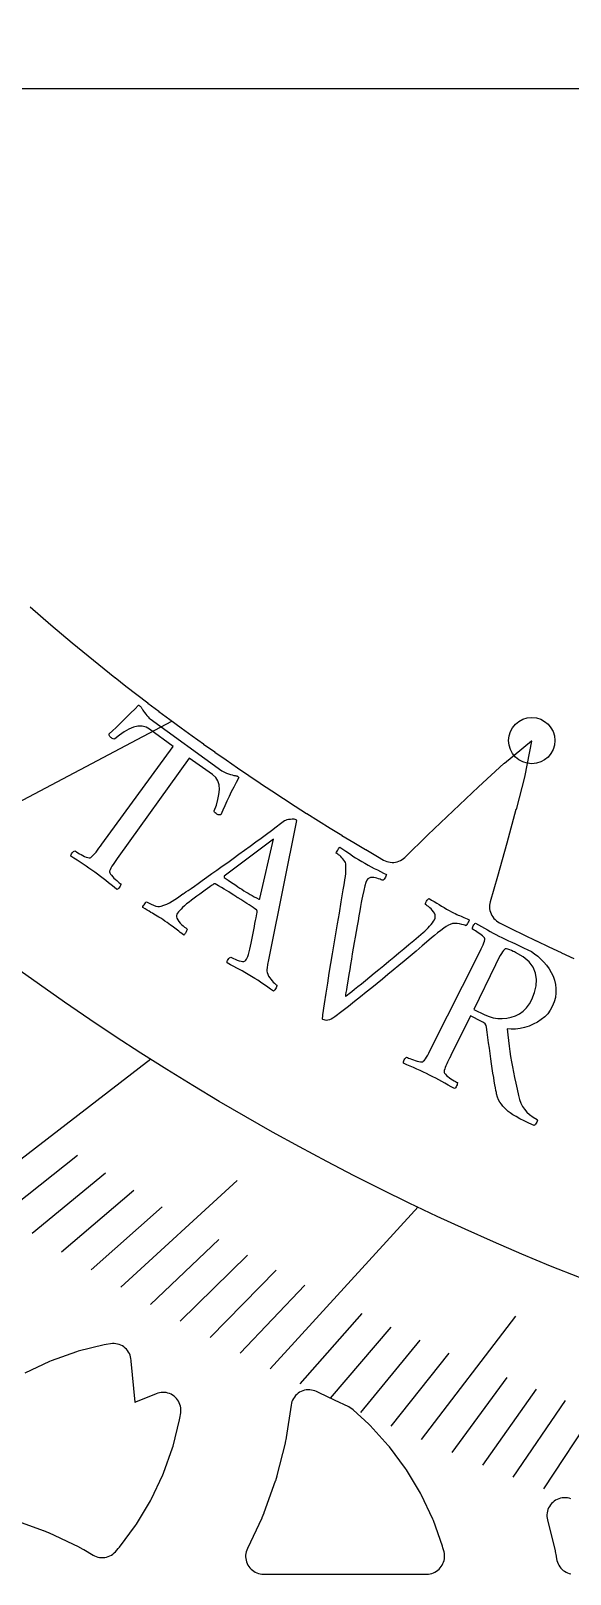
# Model space of a CAD drawing. Header units: millimetres. Extents: x -54 to 54, y -54 to 54.
# Drawn here: x -20.74 to -13.19, y -21.87 to -0.27 of the extents above; entities that cross this region are included whole.
import ezdxf

# ---------------------------------------------------------------- set-up
doc = ezdxf.new("R2010")
doc.units = ezdxf.units.MM
for name, color, linetype in [('CUT_INNER', 6, 'Continuous'), ('ENGRAVE', 7, 'Continuous'), ('ENGRAVE_FINE', 8, 'Continuous'), ('TEXT', 5, 'Continuous')]:
    doc.layers.add(name, color=color, linetype=linetype)

msp = doc.modelspace()

# ---------------------------------------------------------------- linework, layer by layer
at = {"layer": 'CUT_INNER'}
for points in [[(-4.6534, -1.08), (-26.4331, -1.08)], [(-20.7527, -8.3321), (-20.6076, -8.458), (-20.6065, -8.459), (-20.4607, -8.584), (-20.4595, -8.5849), (-20.3129, -8.709), (-20.3118, -8.71), (-20.1644, -8.8332), (-20.1632, -8.8342), (-20.0152, -8.9565), (-20.014, -8.9575), (-19.8652, -9.0788), (-19.864, -9.0798), (-19.7144, -9.2003), (-19.7132, -9.2012), (-19.5629, -9.3208), (-19.5617, -9.3217), (-19.4106, -9.4403), (-19.4094, -9.4413), (-19.2577, -9.559), (-19.2565, -9.5599), (-19.104, -9.6767), (-19.1028, -9.6776), (-18.9496, -9.7934), (-18.9483, -9.7943), (-18.7944, -9.9092), (-18.7932, -9.9101), (-18.6386, -10.0241), (-18.6374, -10.025), (-18.482, -10.1379), (-18.4808, -10.1388), (-18.3248, -10.2509), (-18.3236, -10.2518), (-18.1669, -10.3628), (-18.1656, -10.3637), (-18.0083, -10.4738), (-18.007, -10.4747), (-17.849, -10.5838), (-17.8477, -10.5847), (-17.689, -10.6928), (-17.6878, -10.6937), (-17.5284, -10.8009), (-17.5271, -10.8017), (-17.3671, -10.908), (-17.3658, -10.9088), (-17.2052, -11.014), (-17.2039, -11.0149), (-17.0426, -11.1191), (-17.0413, -11.1199), (-16.8794, -11.2232), (-16.8781, -11.224), (-16.7155, -11.3262), (-16.7142, -11.327), (-16.551, -11.4283), (-16.5497, -11.4291), (-16.3859, -11.5293), (-16.3846, -11.5301), (-16.2202, -11.6294), (-16.2188, -11.6302), (-16.0538, -11.7284), (-16.0525, -11.7292), (-15.8869, -11.8264), (-15.8855, -11.8272), (-15.803, -11.8749), (-15.7809, -11.8863), (-15.7577, -11.8954), (-15.7337, -11.9022), (-15.7092, -11.9066), (-15.6843, -11.9084), (-15.6594, -11.9079), (-15.6347, -11.9048), (-15.6104, -11.8993), (-15.5867, -11.8914), (-15.564, -11.8811), (-15.5424, -11.8687), (-15.5222, -11.8542), (-15.5035, -11.8377), (-15.1812, -11.5241), (-14.8293, -11.1874), (-14.4744, -10.8525), (-14.4734, -10.8516), (-14.1172, -10.5225), (-14.1116, -10.5176), (-13.7329, -10.2077), (-13.7288, -10.2046), (-13.7296, -10.2102), (-13.8243, -10.6898), (-13.8259, -10.6971), (-13.9482, -11.1663), (-13.9486, -11.1676), (-14.0762, -11.6368), (-14.2072, -12.1056), (-14.3091, -12.4588), (-14.3147, -12.483), (-14.318, -12.5075), (-14.3188, -12.5323), (-14.3172, -12.557), (-14.3131, -12.5815), (-14.3066, -12.6054), (-14.2978, -12.6285), (-14.2867, -12.6507), (-14.2735, -12.6717), (-14.2583, -12.6912), (-14.2412, -12.7092), (-14.2225, -12.7254), (-14.2022, -12.7396), (-14.1806, -12.7518), (-14.0124, -12.8358), (-14.011, -12.8365), (-13.8387, -12.9212), (-13.8373, -12.9219), (-13.6644, -13.0056), (-13.6631, -13.0063), (-13.4897, -13.0889), (-13.4883, -13.0896), (-13.3144, -13.1712), (-13.3131, -13.1718), (-13.1387, -13.2523)], [(-20.9643, -21.1154), (-20.5684, -21.2571), (-20.5626, -21.2593), (-20.4998, -21.2854), (-20.4942, -21.2878), (-20.0686, -21.4891), (-20.0631, -21.4919), (-20.0031, -21.524), (-19.9977, -21.527), (-19.8707, -21.6032), (-19.849, -21.6147), (-19.8263, -21.6241), (-19.8029, -21.6312), (-19.7788, -21.636), (-19.7544, -21.6384), (-19.7299, -21.6384), (-19.7054, -21.636), (-19.6814, -21.6312), (-19.6579, -21.6241), (-19.6352, -21.6147), (-19.6136, -21.6032), (-19.5932, -21.5895), (-19.5742, -21.574), (-19.5569, -21.5566), (-19.5165, -21.5121), (-19.501, -21.4931), (-19.2757, -21.1894), (-19.2621, -21.169), (-19.0677, -20.8447), (-19.0561, -20.8231), (-18.8945, -20.4813), (-18.8851, -20.4586), (-18.7577, -20.1026), (-18.7506, -20.0792), (-18.6587, -19.7124), (-18.6539, -19.6883), (-18.6427, -19.6126), (-18.6403, -19.5887), (-18.6403, -19.5647), (-18.6425, -19.5408), (-18.647, -19.5173), (-18.6537, -19.4943), (-18.6626, -19.472), (-18.6736, -19.4507), (-18.6866, -19.4305), (-18.7015, -19.4117), (-18.7181, -19.3944), (-18.7363, -19.3787), (-18.7559, -19.3649), (-18.7767, -19.353), (-18.7986, -19.3432), (-18.8213, -19.3355), (-18.8447, -19.33), (-18.8685, -19.3268), (-18.8924, -19.3259), (-18.9164, -19.3273), (-18.9401, -19.331), (-18.9633, -19.3369), (-18.9859, -19.345), (-19.275, -19.4651), (-19.2804, -19.467), (-19.2812, -19.4613), (-19.3368, -18.8912), (-19.3376, -18.8779), (-19.3401, -18.8535), (-19.345, -18.8296), (-19.3522, -18.8062), (-19.3617, -18.7837), (-19.3733, -18.7622), (-19.387, -18.7419), (-19.4026, -18.7231), (-19.4199, -18.7059), (-19.4389, -18.6904), (-19.4592, -18.6769), (-19.4808, -18.6655), (-19.5034, -18.6561), (-19.5268, -18.6491), (-19.5508, -18.6443), (-19.5751, -18.642), (-19.5996, -18.642), (-19.6239, -18.6444), (-19.6883, -18.6539), (-19.7124, -18.6587), (-20.0792, -18.7506), (-20.1026, -18.7577), (-20.4586, -18.8851), (-20.4813, -18.8945), (-20.8231, -19.0561)], [(-13.182, -20.8157), (-13.2055, -20.8084), (-13.2295, -20.8036), (-13.254, -20.8011), (-13.2786, -20.8011), (-13.303, -20.8034), (-13.3271, -20.8081), (-13.3506, -20.8152), (-13.3734, -20.8246), (-13.395, -20.8361), (-13.4155, -20.8497), (-13.4345, -20.8653), (-13.4519, -20.8826), (-13.4675, -20.9016), (-13.4812, -20.922), (-13.4928, -20.9437), (-13.5022, -20.9664), (-13.5094, -20.9899), (-13.5142, -21.014), (-13.5166, -21.0384), (-13.5166, -21.063), (-13.5142, -21.0874), (-13.5094, -21.1115), (-13.4008, -21.5452), (-13.3994, -21.5512), (-13.3862, -21.6179), (-13.3851, -21.624), (-13.3803, -21.6567), (-13.3757, -21.68), (-13.3689, -21.7027), (-13.36, -21.7247), (-13.3491, -21.7457), (-13.3362, -21.7656), (-13.3215, -21.7842), (-13.3051, -21.8013), (-13.2871, -21.8168), (-13.2678, -21.8306), (-13.2472, -21.8424), (-13.2256, -21.8522), (-13.2032, -21.8599), (-13.1801, -21.8655)]]:
    msp.add_lwpolyline(points, dxfattribs=at)
msp.add_lwpolyline([(-17.7191, -21.5352), (-17.7261, -21.5581), (-17.731, -21.5816), (-17.7335, -21.6054), (-17.7338, -21.6293), (-17.7317, -21.6532), (-17.7274, -21.6768), (-17.7208, -21.6998), (-17.7121, -21.7221), (-17.7013, -21.7435), (-17.6885, -21.7637), (-17.6738, -21.7826), (-17.6574, -21.8001), (-17.6393, -21.8158), (-17.6199, -21.8298), (-17.5992, -21.8418), (-17.5774, -21.8519), (-17.5548, -21.8597), (-17.5316, -21.8654), (-17.5078, -21.8689), (-17.4839, -21.87), (-15.1985, -21.87), (-15.1746, -21.8689), (-15.151, -21.8654), (-15.1278, -21.8598), (-15.1052, -21.8519), (-15.0835, -21.842), (-15.0628, -21.83), (-15.0434, -21.8161), (-15.0254, -21.8004), (-15.009, -21.783), (-14.9943, -21.7642), (-14.9814, -21.7441), (-14.9706, -21.7228), (-14.9618, -21.7006), (-14.9552, -21.6776), (-14.9508, -21.6541), (-14.9487, -21.6303), (-14.9489, -21.6064), (-14.9513, -21.5827), (-14.956, -21.5593), (-14.9706, -21.5008), (-14.9777, -21.4774), (-15.1051, -21.1214), (-15.1145, -21.0987), (-15.2761, -20.7569), (-15.2877, -20.7353), (-15.4821, -20.411), (-15.4957, -20.3906), (-15.721, -20.0869), (-15.7365, -20.0679), (-15.9904, -19.7878), (-16.0078, -19.7704), (-16.2287, -19.5702), (-16.2478, -19.5545), (-16.2685, -19.5408), (-16.2904, -19.5291), (-16.4897, -19.4356), (-16.7034, -19.3337), (-16.7418, -19.3152), (-16.7644, -19.3055), (-16.788, -19.2982), (-16.8121, -19.2932), (-16.8366, -19.2906), (-16.8613, -19.2904), (-16.8858, -19.2927), (-16.91, -19.2973), (-16.9337, -19.3044), (-16.9565, -19.3137), (-16.9783, -19.3252), (-16.9988, -19.3388), (-17.018, -19.3544), (-17.0355, -19.3718), (-17.0511, -19.3908), (-17.0649, -19.4112), (-17.0765, -19.433), (-17.086, -19.4557), (-17.0932, -19.4793), (-17.098, -19.5035), (-17.1651, -19.956), (-17.1662, -19.9621), (-17.1794, -20.0288), (-17.1808, -20.0348), (-17.2952, -20.4915), (-17.2968, -20.4974), (-17.3166, -20.5625), (-17.3185, -20.5684), (-17.4771, -21.0116), (-17.4793, -21.0174), (-17.5054, -21.0802), (-17.5078, -21.0858), (-17.7099, -21.5131)], close=True, dxfattribs=at)
at = {"layer": 'ENGRAVE'}
for points in [[(-25.5092, -13.4977), (-18.7665, -9.9299)], [(-21.5389, -16.5638), (-19.0629, -14.6597)], [(-17.3911, -18.9949), (-15.3164, -16.7289)]]:
    msp.add_lwpolyline(points, dxfattribs=at)
for centre, radius in [((0, 15.4308), 35.6208), ((-13.7283, -10.204), 0.324)]:
    msp.add_circle(centre, radius, dxfattribs=at)
at = {"layer": 'ENGRAVE_FINE'}
for points in [[(-21.1309, -16.8347), (-20.0885, -16.0041)], [(-20.7213, -17.0993), (-19.6949, -16.2522)], [(-19.4829, -17.8557), (-17.8536, -16.3624)], [(-20.3101, -17.3576), (-19.2999, -16.4943)], [(-19.8972, -17.6097), (-18.9038, -16.7305)], [(-19.0672, -18.0956), (-18.108, -17.1852)], [(-18.6501, -18.3294), (-17.7084, -17.4039)], [(-18.2317, -18.5572), (-17.3078, -17.6168)], [(-17.812, -18.779), (-16.9062, -17.824)], [(-16.9691, -19.2048), (-16.1003, -18.2216)], [(-15.2702, -19.9867), (-13.9498, -18.2584)], [(-16.5459, -19.409), (-15.696, -18.412)], [(-16.1217, -19.6073), (-15.2909, -18.597)], [(-15.6964, -19.7999), (-14.8851, -18.7764)], [(-14.8431, -20.1678), (-14.0713, -19.1192)], [(-14.415, -20.3433), (-13.6634, -19.2825)], [(-13.9861, -20.5131), (-13.2549, -19.4405)], [(-13.5565, -20.6774), (-12.8457, -19.5933)]]:
    msp.add_lwpolyline(points, dxfattribs=at)
at = {"layer": 'TEXT'}
for points in [[(-18.0666, -10.6249), (-18.0488, -10.6359), (-18.0276, -10.6468), (-18.0027, -10.6575), (-17.9744, -10.668), (-17.946, -10.6774), (-17.9213, -10.6849), (-17.9001, -10.6905), (-17.8824, -10.694), (-17.8692, -10.6959), (-17.8587, -10.698), (-17.8507, -10.7003), (-17.8454, -10.7029), (-17.8415, -10.7061), (-17.8377, -10.7102), (-17.8341, -10.7153), (-17.8306, -10.7213), (-17.8663, -10.7886), (-17.9008, -10.8553), (-17.9341, -10.9212), (-17.966, -10.9865), (-17.9968, -11.0511), (-18.0262, -11.1151), (-18.0544, -11.1783), (-18.0813, -11.2408), (-18.0866, -11.2416), (-18.0931, -11.2421), (-18.1009, -11.2422), (-18.1099, -11.242), (-18.1194, -11.2406), (-18.1287, -11.2374), (-18.1377, -11.2323), (-18.1464, -11.2254), (-18.1594, -11.2152), (-18.1685, -11.2052), (-18.1736, -11.1952), (-18.1749, -11.1854), (-18.1438, -11.1061), (-18.1212, -11.0297), (-18.1068, -10.9564), (-18.1008, -10.8861), (-18.1054, -10.8216), (-18.1227, -10.7658), (-18.1528, -10.7186), (-18.1957, -10.68), (-18.5248, -10.4475), (-19.5094, -11.823), (-19.5307, -11.8529), (-19.5511, -11.882), (-19.5706, -11.9101), (-19.5891, -11.9373), (-19.6057, -11.9632), (-19.6194, -11.9877), (-19.63, -12.0106), (-19.6378, -12.0319), (-19.6377, -12.0422), (-19.6331, -12.0551), (-19.6241, -12.0706), (-19.6106, -12.0889), (-19.5943, -12.1082), (-19.5769, -12.1269), (-19.5582, -12.1452), (-19.5384, -12.163), (-19.5196, -12.1791), (-19.5037, -12.1923), (-19.4907, -12.2026), (-19.4808, -12.21), (-19.4816, -12.2193), (-19.4848, -12.23), (-19.4904, -12.2422), (-19.4983, -12.2559), (-19.5074, -12.2687), (-19.5167, -12.2782), (-19.526, -12.2846), (-19.5355, -12.2878), (-19.5756, -12.2554), (-19.6149, -12.2239), (-19.6534, -12.193), (-19.691, -12.1629), (-19.7287, -12.1333), (-19.7673, -12.1037), (-19.8067, -12.0742), (-19.8469, -12.0447), (-19.8865, -12.0165), (-19.9268, -11.9884), (-19.9678, -11.9606), (-20.0095, -11.9329), (-20.0517, -11.9053), (-20.0944, -11.8775), (-20.1375, -11.8495), (-20.181, -11.8214), (-20.181, -11.8114), (-20.1779, -11.8005), (-20.1717, -11.7887), (-20.1624, -11.776), (-20.152, -11.7642), (-20.1421, -11.7551), (-20.1329, -11.7487), (-20.1244, -11.745), (-20.1142, -11.7522), (-20.1001, -11.7614), (-20.0821, -11.7727), (-20.0603, -11.786), (-20.0365, -11.7997), (-20.0126, -11.8122), (-19.9886, -11.8234), (-19.9644, -11.8333), (-19.9424, -11.8407), (-19.9249, -11.8443), (-19.9118, -11.8441), (-19.9032, -11.8401), (-19.8854, -11.8261), (-19.867, -11.8088), (-19.8481, -11.7881), (-19.8286, -11.7642), (-19.8087, -11.7381), (-19.7881, -11.7108), (-19.7669, -11.6823), (-19.7452, -11.6527), (-18.7487, -10.2858), (-19.078, -10.0425), (-19.1281, -10.0139), (-19.1824, -10.0001), (-19.2408, -10.0012), (-19.3034, -10.0171), (-19.3685, -10.0448), (-19.4341, -10.081), (-19.5003, -10.1259), (-19.567, -10.1794), (-19.5767, -10.1813), (-19.5878, -10.1795), (-19.6002, -10.174), (-19.6139, -10.1649), (-19.6231, -10.1589), (-19.6305, -10.1521), (-19.6361, -10.1446), (-19.6398, -10.1364), (-19.6423, -10.1284), (-19.6442, -10.1213), (-19.6456, -10.1151), (-19.6464, -10.1099), (-19.5955, -10.0647), (-19.5446, -10.0179), (-19.4935, -9.9696), (-19.4424, -9.9197), (-19.391, -9.8684), (-19.3392, -9.8158), (-19.287, -9.7619), (-19.2343, -9.7068), (-19.226, -9.7098), (-19.2179, -9.7146), (-19.2101, -9.7209), (-19.2025, -9.729), (-19.1956, -9.7376), (-19.1898, -9.7456), (-19.1851, -9.7531), (-19.1814, -9.76), (-19.1728, -9.7752), (-19.1619, -9.7924), (-19.1487, -9.8117), (-19.1332, -9.8329), (-19.1167, -9.8538), (-19.1004, -9.872), (-19.0845, -9.8877), (-19.0688, -9.9007)], [(-18.6108, -12.3504), (-18.6062, -12.3472), (-18.5925, -12.3377), (-18.5696, -12.3217), (-18.5376, -12.2993), (-18.4978, -12.2713), (-18.4516, -12.2387), (-18.3991, -12.2014), (-18.3403, -12.1593), (-18.2764, -12.1137), (-18.2088, -12.0657), (-18.1375, -12.0152), (-18.0625, -11.9623), (-17.9853, -11.9077), (-17.9074, -11.8519), (-17.8287, -11.7951), (-17.7493, -11.7372), (-17.6704, -11.6793), (-17.5932, -11.6225), (-17.5177, -11.5669), (-17.4439, -11.5124), (-17.3732, -11.4601), (-17.3068, -11.4109), (-17.2449, -11.3649), (-17.1873, -11.3222), (-17.1727, -11.3149), (-17.1543, -11.3091), (-17.1323, -11.3045), (-17.1065, -11.3014), (-17.0812, -11.2999), (-17.0604, -11.3006), (-17.0441, -11.3034), (-17.0323, -11.3084), (-17.0299, -11.3101), (-17.0281, -11.3116), (-17.0269, -11.313), (-17.0264, -11.3142), (-17.026, -11.3156), (-17.0251, -11.3175), (-17.0239, -11.32), (-17.0223, -11.3229), (-17.3965, -13.1782), (-17.4132, -13.2704), (-17.4253, -13.3395), (-17.4328, -13.3856), (-17.4359, -13.4085), (-17.4361, -13.4295), (-17.4322, -13.4515), (-17.424, -13.4745), (-17.4117, -13.4985), (-17.3968, -13.5222), (-17.3809, -13.5443), (-17.364, -13.5647), (-17.346, -13.5834), (-17.3292, -13.5996), (-17.3154, -13.6121), (-17.3048, -13.621), (-17.2973, -13.6264), (-17.2972, -13.6377), (-17.3002, -13.6498), (-17.3062, -13.6629), (-17.3153, -13.6769), (-17.325, -13.6898), (-17.3328, -13.6996), (-17.3388, -13.7063), (-17.3429, -13.7099), (-17.3833, -13.682), (-17.4214, -13.6556), (-17.4574, -13.6307), (-17.4913, -13.6072), (-17.5259, -13.5837), (-17.5641, -13.5587), (-17.6059, -13.5322), (-17.6514, -13.5042), (-17.6997, -13.4751), (-17.7439, -13.449), (-17.7843, -13.4261), (-17.8207, -13.4062), (-17.8573, -13.3867), (-17.8983, -13.3646), (-17.9435, -13.3401), (-17.9931, -13.313), (-17.9938, -13.303), (-17.9916, -13.2919), (-17.9863, -13.2796), (-17.9781, -13.2663), (-17.9684, -13.2538), (-17.9587, -13.2443), (-17.9492, -13.2378), (-17.9397, -13.2342), (-17.9243, -13.243), (-17.9044, -13.2527), (-17.8801, -13.2635), (-17.8514, -13.2753), (-17.8223, -13.2857), (-17.7971, -13.2925), (-17.7757, -13.2956), (-17.7581, -13.2951), (-17.7488, -13.2914), (-17.7395, -13.2847), (-17.7304, -13.2748), (-17.7214, -13.2619), (-17.7132, -13.2459), (-17.7045, -13.2239), (-17.6955, -13.196), (-17.686, -13.162), (-17.6763, -13.1237), (-17.6666, -13.0827), (-17.6569, -13.0388), (-17.6472, -12.9922), (-17.6377, -12.9446), (-17.6284, -12.8974), (-17.6195, -12.8509), (-17.6108, -12.8048), (-17.6027, -12.7611), (-17.5953, -12.7214), (-17.5886, -12.6858), (-17.5827, -12.6542), (-17.5778, -12.6283), (-17.5743, -12.6098), (-17.5722, -12.5987), (-17.5715, -12.595), (-17.5717, -12.5945), (-17.5721, -12.5927), (-17.5727, -12.5898), (-17.5737, -12.5857), (-17.5749, -12.5814), (-17.5767, -12.5778), (-17.5788, -12.5749), (-17.5815, -12.5728), (-17.6034, -12.5573), (-17.628, -12.5405), (-17.6553, -12.5225), (-17.6853, -12.5033), (-17.7162, -12.4837), (-17.7459, -12.4648), (-17.7745, -12.4466), (-17.8021, -12.429), (-17.8092, -12.4245), (-17.8163, -12.4199), (-17.8234, -12.4154), (-17.8305, -12.4108), (-17.8375, -12.4064), (-17.844, -12.4022), (-17.8503, -12.3982), (-17.8561, -12.3944), (-17.8972, -12.3682), (-17.9351, -12.3441), (-17.97, -12.3222), (-18.0017, -12.3025), (-18.0342, -12.2828), (-18.0712, -12.2608), (-18.1128, -12.2365), (-18.159, -12.2099), (-18.1607, -12.2091), (-18.1632, -12.2087), (-18.1664, -12.2085), (-18.1702, -12.2086), (-18.1739, -12.2088), (-18.1766, -12.209), (-18.1782, -12.2091), (-18.1787, -12.2092), (-18.1823, -12.2118), (-18.1933, -12.2199), (-18.2116, -12.2332), (-18.2372, -12.252), (-18.2679, -12.2743), (-18.3015, -12.2986), (-18.3379, -12.3248), (-18.3771, -12.353), (-18.4169, -12.3817), (-18.4551, -12.4098), (-18.4915, -12.4372), (-18.5263, -12.4639), (-18.5605, -12.4901), (-18.5906, -12.515), (-18.6164, -12.5386), (-18.6381, -12.5609), (-18.6564, -12.5816), (-18.6722, -12.6004), (-18.6854, -12.6174), (-18.6961, -12.6325), (-18.7032, -12.6491), (-18.7036, -12.6678), (-18.6974, -12.6886), (-18.6846, -12.7115), (-18.6677, -12.7348), (-18.6494, -12.7568), (-18.6296, -12.7774), (-18.6084, -12.7965), (-18.5885, -12.8132), (-18.5726, -12.8262), (-18.5608, -12.8355), (-18.553, -12.8411), (-18.5532, -12.8472), (-18.5556, -12.8561), (-18.5605, -12.8678), (-18.5676, -12.8823), (-18.5759, -12.8968), (-18.5839, -12.9087), (-18.5917, -12.9179), (-18.5994, -12.9244), (-18.625, -12.9056), (-18.6485, -12.8881), (-18.6701, -12.8718), (-18.6896, -12.8569), (-18.7082, -12.8426), (-18.7267, -12.8283), (-18.7453, -12.8139), (-18.7638, -12.7996), (-18.7839, -12.7844), (-18.8074, -12.7675), (-18.8341, -12.7489), (-18.8641, -12.7286), (-18.8946, -12.7084), (-18.9228, -12.6902), (-18.9486, -12.6741), (-18.9722, -12.6599), (-18.9947, -12.6468), (-19.0171, -12.6337), (-19.0396, -12.6205), (-19.062, -12.6073), (-19.0859, -12.5931), (-19.1126, -12.577), (-19.1421, -12.5589), (-19.1745, -12.5387), (-19.1741, -12.5327), (-19.1709, -12.5243), (-19.1649, -12.5133), (-19.1562, -12.4998), (-19.1464, -12.4863), (-19.1372, -12.4752), (-19.1287, -12.4666), (-19.1207, -12.4603), (-19.1051, -12.4698), (-19.084, -12.4808), (-19.0574, -12.4932), (-19.0252, -12.5071), (-18.9921, -12.5189), (-18.9629, -12.5252), (-18.9376, -12.5261), (-18.9162, -12.5215), (-18.877, -12.5079), (-18.8383, -12.4916), (-18.8003, -12.4726), (-18.7628, -12.4509), (-18.7253, -12.4273), (-18.6875, -12.4027), (-18.6493, -12.3771), (-18.6108, -12.3504)], [(-17.3443, -11.5847), (-18.032, -12.1023), (-18.0321, -12.1027), (-18.0326, -12.1039), (-18.0333, -12.106), (-18.0343, -12.1089), (-18.0351, -12.1119), (-18.0353, -12.1143), (-18.0349, -12.1161), (-18.0338, -12.1173), (-18.0066, -12.137), (-17.9767, -12.1582), (-17.9439, -12.1809), (-17.9084, -12.2051), (-17.8733, -12.2287), (-17.8417, -12.2497), (-17.8137, -12.2681), (-17.7892, -12.284), (-17.7574, -12.3041), (-17.7268, -12.3229), (-17.6977, -12.3403), (-17.6698, -12.3562), (-17.642, -12.3719), (-17.613, -12.3883), (-17.5827, -12.4054), (-17.5512, -12.4233), (-17.5483, -12.4245), (-17.5454, -12.4244), (-17.5425, -12.4231), (-17.5395, -12.4206), (-17.5369, -12.4178), (-17.5351, -12.4159), (-17.5339, -12.4147), (-17.5336, -12.4143)], [(-16.1082, -11.8948), (-16.0637, -11.9206), (-16.0196, -11.9454), (-15.9758, -11.9691), (-15.9324, -11.9918), (-15.8893, -12.014), (-15.8466, -12.0361), (-15.8044, -12.058), (-15.7626, -12.0799), (-15.7644, -12.0886), (-15.7687, -12.0995), (-15.7754, -12.1126), (-15.7846, -12.128), (-15.7943, -12.1424), (-15.8028, -12.1524), (-15.8098, -12.158), (-15.8156, -12.1592), (-15.8233, -12.1554), (-15.8353, -12.1504), (-15.8515, -12.1441), (-15.8719, -12.1367), (-15.8946, -12.1295), (-15.9176, -12.1241), (-15.9409, -12.1204), (-15.9646, -12.1185), (-15.9869, -12.1201), (-16.0063, -12.1272), (-16.0227, -12.1396), (-16.0361, -12.1574), (-16.0502, -12.189), (-16.0652, -12.2368), (-16.0811, -12.3007), (-16.0977, -12.3809), (-16.1056, -12.423), (-16.1146, -12.4717), (-16.1246, -12.5268), (-16.1358, -12.5884), (-16.1477, -12.6549), (-16.1602, -12.7247), (-16.1733, -12.7978), (-16.187, -12.8742), (-16.2009, -12.9524), (-16.2144, -13.0307), (-16.2276, -13.1091), (-16.2406, -13.1877), (-16.2531, -13.2648), (-16.2651, -13.3387), (-16.2767, -13.4095), (-16.2879, -13.4771), (-16.2983, -13.54), (-16.3077, -13.597), (-16.316, -13.6479), (-16.3234, -13.6928), (-16.3294, -13.73), (-16.3337, -13.7576), (-16.3364, -13.7757), (-16.3374, -13.7843), (-16.3271, -13.7768), (-16.3088, -13.7628), (-16.2825, -13.7424), (-16.2482, -13.7154), (-16.2074, -13.6831), (-16.1616, -13.6465), (-16.1109, -13.6056), (-16.0552, -13.5604), (-15.9956, -13.5117), (-15.933, -13.4605), (-15.8675, -13.4068), (-15.7991, -13.3505), (-15.7291, -13.2927), (-15.6587, -13.2342), (-15.588, -13.1752), (-15.5169, -13.1157), (-15.4468, -13.0566), (-15.379, -12.9992), (-15.3134, -12.9434), (-15.25, -12.8893), (-15.2264, -12.8688), (-15.203, -12.8471), (-15.1801, -12.8242), (-15.1574, -12.8002), (-15.1365, -12.7763), (-15.1185, -12.7537), (-15.1036, -12.7323), (-15.0917, -12.7122), (-15.082, -12.6884), (-15.0789, -12.6651), (-15.0821, -12.6421), (-15.0918, -12.6196), (-15.1056, -12.5979), (-15.121, -12.5778), (-15.1381, -12.5591), (-15.157, -12.5419), (-15.1753, -12.5269), (-15.1908, -12.5149), (-15.2035, -12.5058), (-15.2135, -12.4996), (-15.2159, -12.4921), (-15.2149, -12.4819), (-15.2106, -12.4689), (-15.2029, -12.4531), (-15.1936, -12.4378), (-15.1844, -12.426), (-15.1754, -12.4178), (-15.1664, -12.4131), (-15.1294, -12.4353), (-15.0935, -12.457), (-15.0588, -12.4783), (-15.0252, -12.4992), (-14.9915, -12.5198), (-14.9564, -12.5404), (-14.9199, -12.561), (-14.882, -12.5815), (-14.8507, -12.598), (-14.8227, -12.6124), (-14.7981, -12.6249), (-14.7767, -12.6353), (-14.757, -12.6446), (-14.7373, -12.6536), (-14.7178, -12.6623), (-14.6983, -12.6707), (-14.6778, -12.6795), (-14.6551, -12.6894), (-14.6303, -12.7004), (-14.6033, -12.7125), (-14.6049, -12.7213), (-14.6091, -12.7325), (-14.6159, -12.7461), (-14.6254, -12.7622), (-14.6353, -12.7772), (-14.6431, -12.7875), (-14.649, -12.7931), (-14.6529, -12.7939), (-14.6648, -12.7889), (-14.6833, -12.7829), (-14.7083, -12.7759), (-14.7399, -12.7677), (-14.7743, -12.7618), (-14.8075, -12.7611), (-14.8397, -12.7657), (-14.8708, -12.7757), (-14.8947, -12.7873), (-14.9247, -12.8054), (-14.9608, -12.8302), (-15.0029, -12.8615), (-15.0473, -12.896), (-15.0899, -12.9302), (-15.1309, -12.9641), (-15.1701, -12.9977), (-15.261, -13.0754), (-15.3484, -13.1498), (-15.4321, -13.2207), (-15.5121, -13.2883), (-15.5898, -13.3534), (-15.6665, -13.4171), (-15.7421, -13.4794), (-15.8168, -13.5403), (-15.8917, -13.6009), (-15.9681, -13.6627), (-16.046, -13.7255), (-16.1255, -13.7893), (-16.2082, -13.8552), (-16.2958, -13.9241), (-16.3883, -13.996), (-16.4859, -14.071), (-16.5127, -14.09), (-16.5376, -14.1043), (-16.5607, -14.1138), (-16.5818, -14.1185), (-16.6013, -14.1194), (-16.6195, -14.1177), (-16.6365, -14.1133), (-16.6522, -14.1061), (-16.6559, -14.1025), (-16.6578, -14.0966), (-16.658, -14.0886), (-16.6565, -14.0784), (-16.6544, -14.0677), (-16.6531, -14.0583), (-16.6525, -14.0503), (-16.6526, -14.0435), (-16.6297, -13.8895), (-16.6071, -13.7408), (-16.5848, -13.5975), (-16.5629, -13.4595), (-16.5409, -13.3236), (-16.5183, -13.1868), (-16.4953, -13.0489), (-16.4716, -12.9101), (-16.4472, -12.7671), (-16.4216, -12.6168), (-16.3948, -12.4593), (-16.3667, -12.2945), (-16.3578, -12.244), (-16.3499, -12.1959), (-16.3431, -12.1501), (-16.3374, -12.1066), (-16.3331, -12.0647), (-16.3305, -12.0238), (-16.3295, -11.9838), (-16.3303, -11.9448), (-16.3321, -11.9286), (-16.3373, -11.9119), (-16.3459, -11.8947), (-16.3579, -11.8768), (-16.3719, -11.8593), (-16.3864, -11.8429), (-16.4013, -11.8278), (-16.4167, -11.8138), (-16.4314, -11.8014), (-16.4443, -11.7912), (-16.4554, -11.783), (-16.4646, -11.7769), (-16.4643, -11.7737), (-16.4607, -11.7658), (-16.4538, -11.7533), (-16.4436, -11.736), (-16.433, -11.7188), (-16.4247, -11.7063), (-16.4188, -11.6985), (-16.4154, -11.6955), (-16.3712, -11.7243), (-16.331, -11.7508), (-16.295, -11.7751), (-16.263, -11.7971), (-16.2308, -11.8188), (-16.1943, -11.8424), (-16.1534, -11.8677), (-16.1082, -11.8948)], [(-13.7812, -13.1316), (-13.7338, -13.157), (-13.6875, -13.187), (-13.6425, -13.2214), (-13.5986, -13.2603), (-13.5572, -13.3029), (-13.5195, -13.3484), (-13.4856, -13.3967), (-13.4553, -13.4478), (-13.4299, -13.5014), (-13.4104, -13.5571), (-13.397, -13.6149), (-13.3896, -13.6747), (-13.3894, -13.7361), (-13.3978, -13.7985), (-13.4146, -13.8619), (-13.44, -13.9263), (-13.4682, -13.9783), (-13.5035, -14.0261), (-13.5457, -14.0698), (-13.595, -14.1093), (-13.6493, -14.1441), (-13.7063, -14.1739), (-13.7662, -14.1985), (-13.8289, -14.2181), (-13.8923, -14.232), (-13.9541, -14.2401), (-14.0145, -14.2421), (-14.0732, -14.2383), (-14.0648, -14.3214), (-14.0557, -14.4016), (-14.0459, -14.4787), (-14.0354, -14.5528), (-14.024, -14.6254), (-14.0117, -14.6983), (-13.9983, -14.7713), (-13.984, -14.8445), (-13.9685, -14.9198), (-13.9518, -14.9991), (-13.9339, -15.0823), (-13.9148, -15.1695), (-13.8997, -15.2253), (-13.8807, -15.2763), (-13.8578, -15.3226), (-13.831, -15.364), (-13.7981, -15.4022), (-13.7572, -15.4388), (-13.7082, -15.4738), (-13.6512, -15.5072), (-13.6494, -15.5171), (-13.6512, -15.5286), (-13.6565, -15.5418), (-13.6654, -15.5566), (-13.6751, -15.5707), (-13.6829, -15.5814), (-13.6888, -15.5888), (-13.6927, -15.5928), (-13.7667, -15.5593), (-13.8335, -15.5271), (-13.8931, -15.4963), (-13.9455, -15.467), (-13.9907, -15.4397), (-14.0287, -15.4148), (-14.0596, -15.3925), (-14.0832, -15.3727), (-14.0973, -15.3578), (-14.1137, -15.3396), (-14.1324, -15.3183), (-14.1534, -15.2938), (-14.1742, -15.2651), (-14.1921, -15.2315), (-14.2072, -15.1928), (-14.2195, -15.1491), (-14.2237, -15.1286), (-14.2291, -15.1005), (-14.2357, -15.0649), (-14.2435, -15.0217), (-14.252, -14.9722), (-14.261, -14.9178), (-14.2705, -14.8584), (-14.2803, -14.7942), (-14.2904, -14.7263), (-14.3007, -14.6562), (-14.3112, -14.5839), (-14.3218, -14.5093), (-14.3322, -14.434), (-14.342, -14.3597), (-14.3511, -14.2864), (-14.3595, -14.214), (-14.3665, -14.1908), (-14.381, -14.1697), (-14.4029, -14.1505), (-14.4324, -14.1333), (-14.5861, -14.0577), (-14.8602, -14.6119), (-14.8625, -14.6164), (-14.8647, -14.621), (-14.867, -14.6256), (-14.8693, -14.6301), (-14.8715, -14.6347), (-14.8738, -14.6393), (-14.876, -14.6438), (-14.8783, -14.6484), (-14.8922, -14.6767), (-14.9052, -14.7038), (-14.9174, -14.7296), (-14.9287, -14.7542), (-14.9386, -14.7774), (-14.9465, -14.7989), (-14.9524, -14.8189), (-14.9563, -14.8372), (-14.9546, -14.8473), (-14.948, -14.8593), (-14.9366, -14.8732), (-14.9203, -14.889), (-14.901, -14.9055), (-14.8805, -14.9214), (-14.8587, -14.9367), (-14.8356, -14.9514), (-14.8137, -14.9645), (-14.7954, -14.9752), (-14.7807, -14.9834), (-14.7695, -14.9892), (-14.7689, -14.9985), (-14.7703, -15.0096), (-14.7738, -15.0225), (-14.7794, -15.0373), (-14.7864, -15.0513), (-14.794, -15.0623), (-14.8022, -15.0701), (-14.8111, -15.0747), (-14.8558, -15.0493), (-14.8997, -15.0245), (-14.9426, -15.0002), (-14.9847, -14.9766), (-15.0266, -14.9534), (-15.0694, -14.9304), (-15.1131, -14.9077), (-15.1575, -14.8851), (-15.2012, -14.8636), (-15.2455, -14.8424), (-15.2904, -14.8215), (-15.336, -14.8009), (-15.3821, -14.7805), (-15.4287, -14.7599), (-15.4758, -14.7393), (-15.5233, -14.7186), (-15.5249, -14.7087), (-15.5236, -14.6974), (-15.5194, -14.6848), (-15.5123, -14.6707), (-15.5038, -14.6574), (-15.4956, -14.6469), (-15.4876, -14.6391), (-15.4798, -14.634), (-15.4685, -14.6394), (-15.4531, -14.6463), (-15.4335, -14.6545), (-15.4099, -14.6642), (-15.3842, -14.6739), (-15.3585, -14.6823), (-15.333, -14.6894), (-15.3076, -14.6953), (-15.2847, -14.6991), (-15.2668, -14.6998), (-15.254, -14.6976), (-15.2461, -14.6923), (-15.2308, -14.6755), (-15.2154, -14.6554), (-15.2001, -14.632), (-15.1848, -14.6053), (-15.1692, -14.5763), (-15.1533, -14.546), (-15.1371, -14.5145), (-15.1204, -14.4818), (-14.4843, -13.2162), (-14.4678, -13.1832), (-14.4519, -13.1512), (-14.4367, -13.12), (-14.4222, -13.0896), (-14.4093, -13.0608), (-14.3991, -13.0342), (-14.3917, -13.0098), (-14.3869, -12.9875), (-14.3865, -12.977), (-14.3916, -12.9652), (-14.4021, -12.952), (-14.418, -12.9375), (-14.4371, -12.9224), (-14.4567, -12.9078), (-14.477, -12.8935), (-14.4979, -12.8796), (-14.5176, -12.867), (-14.5341, -12.8567), (-14.5475, -12.8488), (-14.5577, -12.8432), (-14.5579, -12.834), (-14.556, -12.823), (-14.552, -12.8102), (-14.546, -12.7957), (-14.5387, -12.7818), (-14.531, -12.7709), (-14.5228, -12.7632), (-14.5141, -12.7586), (-14.472, -12.7823), (-14.4306, -12.8058), (-14.3897, -12.8291), (-14.3494, -12.8524), (-14.3093, -12.8751), (-14.2691, -12.8972), (-14.2287, -12.9186), (-14.1882, -12.9392), (-14.1453, -12.9604), (-14.1005, -12.982), (-14.0539, -13.0039), (-14.0054, -13.0261), (-13.9543, -13.0496), (-13.9, -13.0749), (-13.8423, -13.1023), (-13.7812, -13.1316)], [(-13.7252, -13.8278), (-13.6875, -13.7308), (-13.6667, -13.6367), (-13.6628, -13.5454), (-13.6755, -13.4569), (-13.7088, -13.3737), (-13.7663, -13.298), (-13.8481, -13.2297), (-13.9542, -13.1685), (-13.9691, -13.1614), (-13.9878, -13.153), (-14.01, -13.1433), (-14.0359, -13.1323), (-14.0614, -13.123), (-14.0823, -13.1189), (-14.0987, -13.1198), (-14.1106, -13.1257), (-14.1238, -13.1393), (-14.138, -13.1582), (-14.1533, -13.1824), (-14.1697, -13.2121), (-14.1866, -13.2446), (-14.2034, -13.2774), (-14.2201, -13.3105), (-14.2367, -13.3438), (-14.541, -13.9664), (-14.3847, -14.0432), (-14.3265, -14.0674), (-14.2664, -14.0841), (-14.2043, -14.0934), (-14.1404, -14.0952), (-14.0767, -14.0895), (-14.0152, -14.076), (-13.9559, -14.0547), (-13.8988, -14.0258), (-13.8461, -13.9888), (-13.7996, -13.9435), (-13.7593, -13.8898), (-13.7252, -13.8278)]]:
    msp.add_lwpolyline(points, close=True, dxfattribs=at)

doc.saveas('drawing.dxf')
